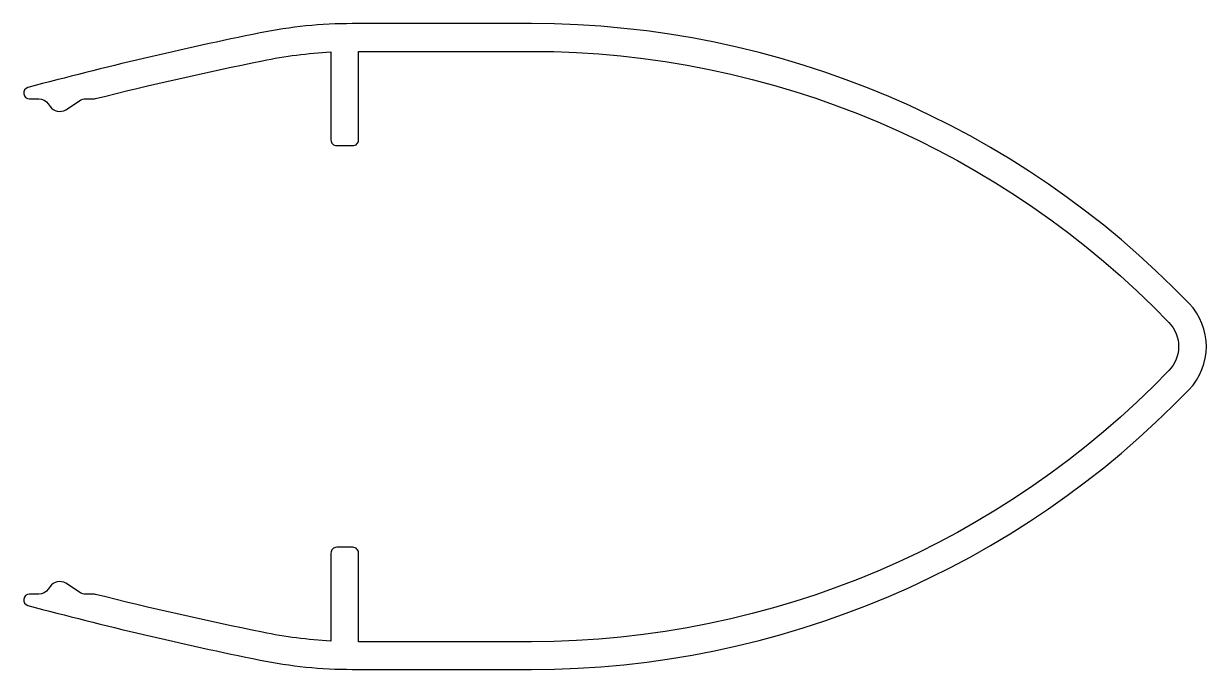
# Model space of a CAD drawing. Extents: x 403.8 to 455, y 678.7 to 706.7.
import ezdxf

# ---------------------------------------------------------------- set-up
doc = ezdxf.new("R2010")
doc.units = 0
doc.layers.get('0').update_dxf_attribs({"linetype": 'CONTINUOUS'})

msp = doc.modelspace()

# ---------------------------------------------------------------- linework, layer by layer
msp.add_lwpolyline([(453.364, 693.716, -0.402902), (453.364, 691.636, -0.203923), (425.764, 679.887), (418.286, 679.887), (418.286, 683.725, 0.414214), (418.036, 683.975), (417.336, 683.975, 0.414214), (417.086, 683.725), (417.086, 679.914, -0.03734), (414.127, 680.292, -0.010952), (406.889, 681.937, 0.061422), (406.828, 681.945), (406.466, 681.945, -0.142907), (406.25, 682.007), (405.611, 682.415, 0.404848), (404.929, 682.276), (404.852, 682.162, -0.247615), (404.439, 681.945), (404.035, 681.945, 0.877207), (403.971, 681.453, 0.015129), (414.022, 679.089, 0.050234), (418.011, 678.687), (425.764, 678.687, 0.203923), (454.229, 690.804, 0.402902), (454.229, 694.548, 0.203923), (425.764, 706.665), (418.011, 706.665, 0.050234), (414.022, 706.264, 0.015129), (403.971, 703.899, 0.877207), (404.035, 703.408), (404.439, 703.408, -0.247615), (404.852, 703.19), (404.929, 703.076, 0.404848), (405.611, 702.937), (406.25, 703.345, -0.142907), (406.466, 703.408), (406.828, 703.408, 0.061422), (406.889, 703.415, -0.010952), (414.127, 705.06, -0.03734), (417.086, 705.438), (417.086, 701.628, 0.414214), (417.336, 701.378), (418.036, 701.378, 0.414214), (418.286, 701.628), (418.286, 705.465), (425.764, 705.465, -0.203923)], format="xyb", close=True)

doc.saveas('drawing.dxf')
